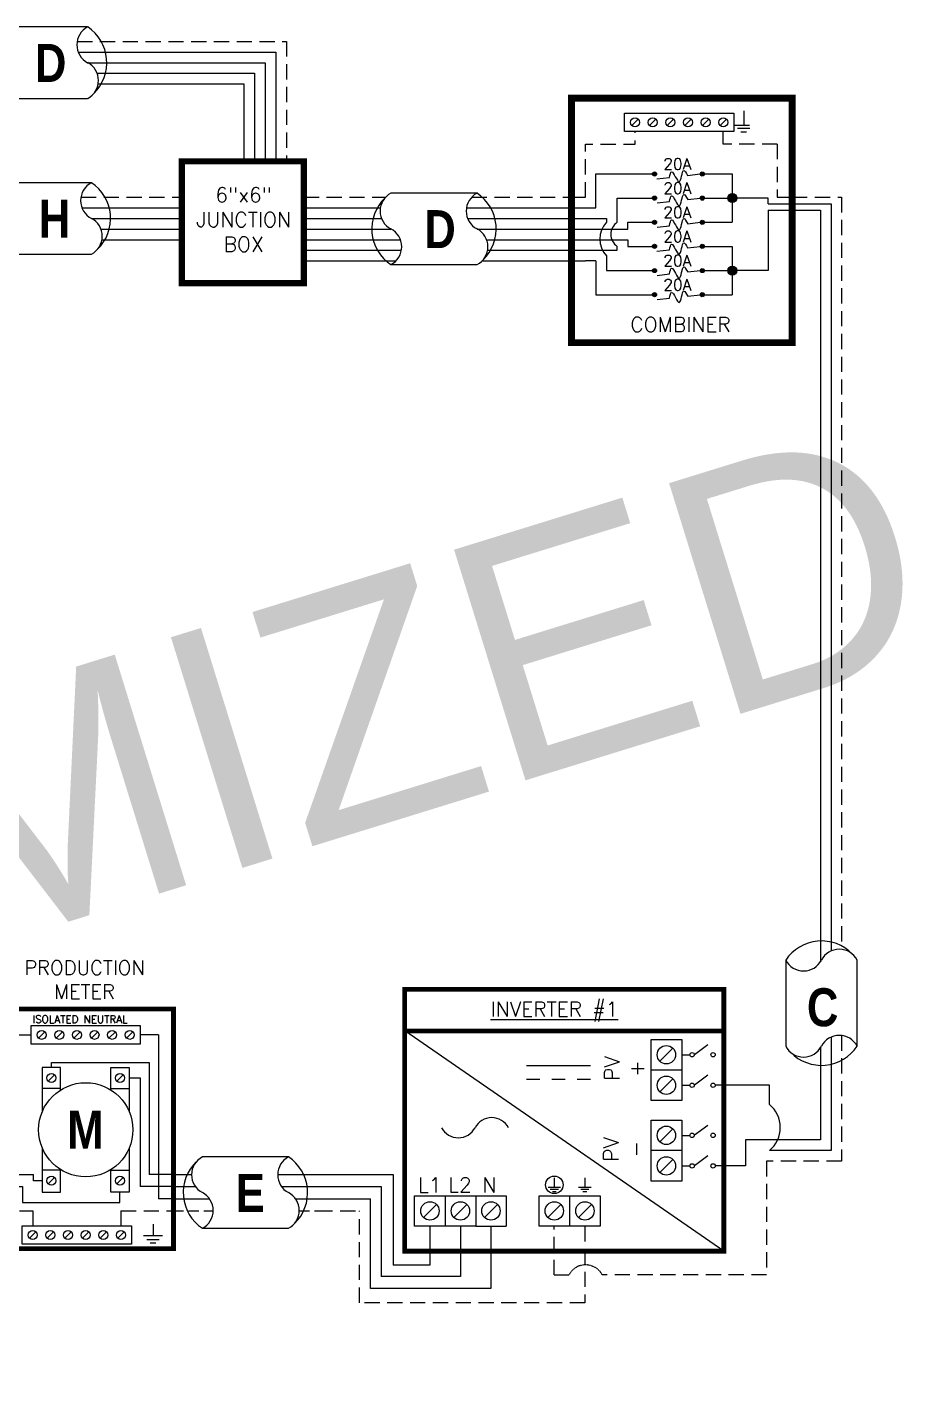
# Model space of a CAD drawing. Header units: feet. Extents: x 13923 to 14747, y 20870 to 21422.
# Drawn here: x 14529.6 to 14746.5, y 21058 to 21391.1 of the extents above; entities that cross this region are included whole.
import ezdxf

# ---------------------------------------------------------------- set-up
doc = ezdxf.new("R2010")
doc.units = ezdxf.units.FT
doc.header["$MEASUREMENT"] = 0
doc.linetypes.add('HIDDEN', pattern=[0.375, 0.25, -0.125])
doc.layers.add('TEXT', color=7, linetype='Continuous')
doc.layers.add('Z - TITLEBLOCK TXT', color=7, linetype='Continuous')
doc.styles.add('ONE LINE TXT', font='techb___.ttf')
doc.styles.get("Standard").update_dxf_attribs({"font": 'simplex.shx'})
doc.styles.add('TITLE BBLOCK TEXT', font='ARIALUNI.TTF')

# ---------------------------------------------------------------- blocks, each defined once
blk = doc.blocks.new('6x6box')
at = {"lineweight": 50, "const_width": 1.53}
blk.add_lwpolyline([(30.1, 0), (0, 0), (0, 30.1), (30.1, 30.1)], close=True, dxfattribs=at)
at = {"color": 1, "insert": (15.24, 15.71), "char_height": 3.6576, "width": 0.4767, "attachment_point": 5}
blk.add_mtext('6"x6"  JUNCTION BOX  ', dxfattribs=at)
blk = doc.blocks.new('*U14')
at = {"color": 7, "linetype": 'Continuous'}
for p, q in [((-7.14, 13.31), (-28.39, 13.31)), ((-28.39, -4.31), (-7.14, -4.31))]:
    blk.add_line(p, q, dxfattribs=at)
at = {"color": 7}
for p, q in [((-35.53, 9), (-31.05, 9)), ((-9.81, 9), (0, 9))]:
    blk.add_line(p, q, dxfattribs=at)
at = {"color": 10}
for p, q in [((-35.53, 6), (-30.11, 6)), ((-8.87, 6), (0, 6))]:
    blk.add_line(p, q, dxfattribs=at)
at = {"color": 253}
for p, q in [((-35.53, 3), (-26.66, 3)), ((-5.41, 3), (0, 3))]:
    blk.add_line(p, q, dxfattribs=at)
at = {"color": 92, "linetype": 'HIDDEN', "ltscale": 10}
for p, q in [((-4.48, 0), (0, 0)), ((-35.53, 0), (-25.72, 0))]:
    blk.add_line(p, q, dxfattribs=at)
at = {"color": 7, "linetype": 'Continuous'}
for centre, start, end in [((-22.54, 4.5), 133.9732, 236.4265), ((-12.99, 4.5), 313.9732, 56.4265)]:
    blk.add_arc(centre, 10.58, start, end, dxfattribs=at)
at = {"linetype": 'Continuous'}
for centre, start, end in [((-26.08, 8.91), 117.6639, 242.3361), ((-4.83, 8.91), 117.6639, 242.3361), ((-30.7, 0.09), 297.6639, 62.3361), ((-9.45, 0.09), 297.6639, 62.3361)]:
    blk.add_arc(centre, 4.98, start, end, dxfattribs=at)
blk = doc.blocks.new('3stringCombiner')
at = {"linetype": 'Continuous'}
h = blk.add_hatch(color=7, dxfattribs=at)
h.dxf.hatch_style = 1
edge = h.paths.add_edge_path()
edge.add_arc((20.51, 41.65), 0.513, 0, 360)
h = blk.add_hatch(color=7, dxfattribs=at)
h.dxf.hatch_style = 1
edge = h.paths.add_edge_path()
edge.add_arc((32.29, 41.65), 0.513, 0, 360)
h = blk.add_hatch(color=254, dxfattribs=at)
h.dxf.hatch_style = 1
edge = h.paths.add_edge_path()
edge.add_arc((39.7, 35.69), 1.11, 0, 360)
h = blk.add_hatch(color=7, dxfattribs=at)
h.dxf.hatch_style = 1
edge = h.paths.add_edge_path()
edge.add_arc((20.51, 35.69), 0.513, 0, 360)
h = blk.add_hatch(color=7, dxfattribs=at)
h.dxf.hatch_style = 1
edge = h.paths.add_edge_path()
edge.add_arc((32.29, 35.69), 0.513, 0, 360)
h = blk.add_hatch(color=7, dxfattribs=at)
h.dxf.hatch_style = 1
edge = h.paths.add_edge_path()
edge.add_arc((20.51, 29.73), 0.513, 0, 360)
h = blk.add_hatch(color=7, dxfattribs=at)
h.dxf.hatch_style = 1
edge = h.paths.add_edge_path()
edge.add_arc((32.29, 29.73), 0.513, 0, 360)
h = blk.add_hatch(color=253, dxfattribs=at)
h.dxf.hatch_style = 1
edge = h.paths.add_edge_path()
edge.add_arc((20.51, 23.77), 0.513, 0, 360)
h = blk.add_hatch(color=253, dxfattribs=at)
h.dxf.hatch_style = 1
edge = h.paths.add_edge_path()
edge.add_arc((32.29, 23.77), 0.513, 0, 360)
h = blk.add_hatch(color=253, dxfattribs=at)
h.dxf.hatch_style = 1
edge = h.paths.add_edge_path()
edge.add_arc((20.51, 17.8), 0.513, 0, 360)
h = blk.add_hatch(color=253, dxfattribs=at)
h.dxf.hatch_style = 1
edge = h.paths.add_edge_path()
edge.add_arc((32.29, 17.8), 0.513, 0, 360)
h = blk.add_hatch(color=254, dxfattribs=at)
h.dxf.hatch_style = 1
edge = h.paths.add_edge_path()
edge.add_arc((39.7, 17.8), 1.11, 0, 360)
h = blk.add_hatch(color=253, dxfattribs=at)
h.dxf.hatch_style = 1
edge = h.paths.add_edge_path()
edge.add_arc((20.51, 11.84), 0.513, 0, 360)
h = blk.add_hatch(color=253, dxfattribs=at)
h.dxf.hatch_style = 1
edge = h.paths.add_edge_path()
edge.add_arc((32.29, 11.84), 0.513, 0, 360)
at = {"color": 1, "linetype": 'Continuous'}
for p, q in [((13.11, 52.12), (13.11, 56.66)), ((13.11, 56.66), (40.06, 56.66)), ((40.06, 56.66), (40.06, 52.12)), ((40.06, 52.12), (13.11, 52.12)), ((21.11, 40.47), (24.21, 40.81)), ((28.68, 41.3), (31.78, 41.65)), ((21.12, 34.51), (24.22, 34.85)), ((28.69, 35.34), (31.79, 35.69)), ((21.12, 28.54), (24.22, 28.89)), ((28.69, 29.38), (31.79, 29.73)), ((28.68, 23.42), (31.78, 23.77)), ((21.11, 22.58), (24.21, 22.93)), ((21.12, 16.62), (24.22, 16.97)), ((28.69, 17.46), (31.79, 17.8)), ((21.12, 10.66), (24.22, 11.01)), ((28.69, 11.5), (31.79, 11.84))]:
    blk.add_line(p, q, dxfattribs=at)
at = {"color": 4, "linetype": 'Continuous'}
for p, q in [((16.49, 55.18), (14.92, 53.6)), ((20.84, 55.18), (19.27, 53.6)), ((25.19, 55.18), (23.62, 53.6)), ((29.54, 55.18), (27.97, 53.6)), ((33.89, 55.18), (32.32, 53.6)), ((38.25, 55.18), (36.67, 53.6))]:
    blk.add_line(p, q, dxfattribs=at)
at = {"color": 92, "linetype": 'HIDDEN', "ltscale": 15}
for p, q in [((37.46, 49.04), (37.46, 52.12)), ((50.81, 49.04), (37.46, 49.04)), ((50.81, 49.04), (50.81, 35.92)), ((0, 35.92), (3.44, 35.92)), ((50.81, 35.92), (54.46, 35.92))]:
    blk.add_line(p, q, dxfattribs=at)
at = {"color": 7, "linetype": 'Continuous'}
for p, q in [((48.55, 35.69), (39.7, 35.69)), ((48.55, 34.31), (48.55, 35.69)), ((48.55, 34.31), (54.46, 34.31)), ((0, 33.3), (3.44, 33.3)), ((0, 28.06), (3.43, 28.06)), ((0, 22.81), (3.44, 22.81))]:
    blk.add_line(p, q, dxfattribs=at)
at = {"color": 253, "linetype": 'Continuous'}
for p, q in [((0, 30.68), (3.44, 30.68)), ((48.55, 32.71), (48.55, 17.8)), ((48.55, 32.71), (54.46, 32.71)), ((0, 25.43), (3.44, 25.43)), ((0, 20.19), (3.44, 20.19)), ((6.06, 20.19), (6.06, 11.84)), ((48.55, 17.8), (39.7, 17.8)), ((6.06, 11.84), (13.92, 11.84))]:
    blk.add_line(p, q, dxfattribs=at)
at = {"lineweight": 50, "const_width": 1.71}
blk.add_lwpolyline([(54.46, 0), (0, 0), (0, 60.34), (54.46, 60.34)], close=True, dxfattribs=at)
blk.add_lwpolyline([(54.46, 0), (0, 0), (0, 60.34), (54.46, 60.34)], close=True, dxfattribs=at)
at = {"color": 92, "linetype": 'HIDDEN', "ltscale": 15, "flags": 128}
for points in [[(42.53, 57.24), (42.53, 53.74)], [(40.18, 53.74), (44.87, 53.74)], [(3.44, 35.92), (3.44, 49.04), (15.71, 49.04), (15.71, 52.12)], [(44.05, 52.87), (41, 52.87)], [(43.24, 52.01), (41.81, 52.01)]]:
    blk.add_lwpolyline(points, dxfattribs=at)
at = {"color": 7, "linetype": 'Continuous', "flags": 128}
for points in [[(3.44, 33.3), (6.06, 33.3), (6.06, 41.65), (13.92, 41.65)], [(13.92, 41.65), (20.51, 41.65)], [(32.29, 41.65), (39.7, 41.65)], [(39.7, 41.65), (39.7, 29.73)], [(11.3, 29.73), (11.3, 35.69), (13.92, 35.69)], [(13.92, 35.69), (20.51, 35.69)], [(13.92, 35.69), (20.51, 35.69)], [(32.29, 35.69), (39.7, 35.69)], [(3.43, 28.06), (13.92, 28.06), (13.92, 29.73)], [(13.92, 29.73), (20.51, 29.73)], [(13.92, 29.73), (20.51, 29.73)], [(32.29, 29.73), (39.7, 29.73)], [(3.44, 22.81), (11.3, 22.81), (11.3, 23.77)]]:
    blk.add_lwpolyline(points, dxfattribs=at)
at = {"color": 253, "linetype": 'Continuous', "flags": 128}
for points in [[(3.44, 30.68), (8.68, 30.68), (8.68, 29.73)], [(3.44, 25.43), (13.92, 25.43), (13.92, 23.77)], [(13.92, 23.77), (20.51, 23.77)], [(13.92, 23.77), (20.51, 23.77)], [(32.29, 23.77), (39.7, 23.77)], [(39.7, 23.77), (39.7, 11.84)], [(6.06, 20.19), (3.44, 20.19)], [(8.68, 21.46), (8.68, 17.8), (13.92, 17.8)], [(13.92, 17.8), (20.51, 17.8)], [(13.92, 17.8), (20.51, 17.8)], [(32.29, 17.8), (39.7, 17.8)], [(13.92, 11.84), (20.51, 11.84)], [(32.29, 11.84), (39.7, 11.84)]]:
    blk.add_lwpolyline(points, dxfattribs=at)
at = {"color": 4, "linetype": 'Continuous'}
for centre in [(15.71, 54.39), (20.06, 54.39), (24.41, 54.39), (28.76, 54.39), (33.11, 54.39), (37.46, 54.39)]:
    blk.add_circle(centre, 1.11, dxfattribs=at)
at = {"color": 7, "linetype": 'Continuous'}
for centre, radius in [((20.51, 41.65), 0.513), ((32.29, 41.65), 0.513), ((39.7, 35.69), 1.11), ((39.7, 35.69), 1.11), ((20.51, 35.69), 0.513), ((32.29, 35.69), 0.513), ((20.51, 29.73), 0.513), ((32.29, 29.73), 0.513), ((39.7, 17.8), 1.11), ((39.7, 17.8), 1.11)]:
    blk.add_circle(centre, radius, dxfattribs=at)
at = {"color": 253, "linetype": 'Continuous'}
for centre in [(20.51, 23.77), (32.29, 23.77), (20.51, 17.8), (32.29, 17.8), (20.51, 11.84), (32.29, 11.84)]:
    blk.add_circle(centre, 0.513, dxfattribs=at)
blk.add_arc((12.9, 25.59), 5.91, 135.6055, 224.3945, dxfattribs=at)
at = {"color": 7, "linetype": 'Continuous'}
blk.add_arc((13.34, 26.75), 3.61, 124.3567, 235.6433, dxfattribs=at)
at = {"color": 1, "linetype": 'Continuous'}
for points in [[(24.21, 40.81), (24.72, 42.21), (26.59, 39.72), (27.74, 42.55), (28.68, 41.3)], [(24.22, 34.85), (24.73, 36.25), (26.6, 33.76), (27.76, 36.59), (28.69, 35.34)], [(24.22, 28.89), (24.73, 30.29), (26.6, 27.8), (27.76, 30.63), (28.69, 29.38)], [(24.21, 22.93), (24.72, 24.33), (26.59, 21.84), (27.74, 24.67), (28.68, 23.42)], [(24.22, 16.97), (24.73, 18.37), (26.6, 15.87), (27.76, 18.71), (28.69, 17.46)], [(24.22, 11.01), (24.73, 12.41), (26.6, 9.91), (27.76, 12.75), (28.69, 11.5)]]:
    blk.add_spline(points, degree=3, dxfattribs=at)
for p in [(22.67, 42.72), (22.68, 36.76), (22.68, 30.8), (22.67, 24.83), (22.68, 18.87), (22.68, 12.91)]:
    blk.add_text('20A', height=2.778, dxfattribs=at).set_placement(p)
at = {"color": 1, "insert": (26.91, 4.5), "char_height": 3.658, "attachment_point": 5}
blk.add_mtext_dynamic_manual_height_columns('COMBINER', width=1.1897, gutter_width=7.17, heights=[0], dxfattribs=at)
blk = doc.blocks.new('productionMeter')
at = {"color": 253, "linetype": 'Continuous'}
for p, q in [((-39.9, 3), (-39.9, 43.45)), ((-39.9, 43.45), (-35.13, 43.45)), ((-3.71, 43.45), (-8.18, 43.45)), ((-3.71, 43.45), (-3.71, 3)), ((-43.61, 3), (-39.9, 3)), ((0, 3), (-3.71, 3))]:
    blk.add_line(p, q, dxfattribs=at)
at = {"color": 1, "linetype": 'Continuous'}
for p, q in [((-35.13, 41.18), (-35.13, 45.72)), ((-35.13, 45.72), (-8.18, 45.72)), ((-8.18, 45.72), (-8.18, 41.18)), ((-8.18, 41.18), (-35.13, 41.18)), ((-32.38, 35.4), (-32.38, 24.5)), ((-27.84, 35.4), (-32.38, 35.4)), ((-27.84, 29.86), (-27.84, 35.4)), ((-15.47, 29.86), (-15.47, 35.4)), ((-15.47, 35.4), (-10.93, 35.4)), ((-10.93, 35.4), (-10.93, 24.5)), ((-27.84, 30.21), (-32.38, 30.21)), ((-15.47, 30.21), (-10.93, 30.21)), ((-32.38, 15.55), (-32.38, 4.64)), ((-10.93, 15.55), (-10.93, 4.64)), ((-27.84, 10.04), (-32.38, 10.04)), ((-27.84, 4.64), (-27.84, 10.18)), ((-15.47, 4.64), (-15.47, 10.18)), ((-15.47, 10.04), (-10.93, 10.04)), ((-32.38, 4.64), (-27.84, 4.64)), ((-10.93, 4.64), (-15.47, 4.64)), ((-37.32, -8.24), (-37.32, -3.7)), ((-37.32, -3.7), (-10.37, -3.7)), ((-10.37, -3.7), (-10.37, -8.24)), ((-10.37, -8.24), (-37.32, -8.24))]:
    blk.add_line(p, q, dxfattribs=at)
at = {"color": 4, "linetype": 'Continuous'}
for p, q in [((-31.74, 44.23), (-33.32, 42.66)), ((-27.39, 44.23), (-28.97, 42.66)), ((-23.04, 44.23), (-24.62, 42.66)), ((-18.69, 44.23), (-20.26, 42.66)), ((-14.34, 44.23), (-15.91, 42.66)), ((-9.99, 44.23), (-11.56, 42.66)), ((-29.33, 33.59), (-30.9, 32.02)), ((-12.41, 33.59), (-13.98, 32.02)), ((-29.33, 8.23), (-30.9, 6.66)), ((-12.41, 8.23), (-13.98, 6.66)), ((-33.93, -5.19), (-35.51, -6.76)), ((-29.58, -5.19), (-31.15, -6.76)), ((-25.23, -5.19), (-26.8, -6.76)), ((-20.88, -5.19), (-22.45, -6.76)), ((-16.53, -5.19), (-18.1, -6.76)), ((-12.18, -5.19), (-13.75, -6.76))]:
    blk.add_line(p, q, dxfattribs=at)
at = {"color": 7}
for p, q in [((-30.11, 35.4), (-30.11, 36.59)), ((-30.11, 36.59), (-5.98, 36.59)), ((-5.98, 36.59), (-5.98, 9)), ((-43.61, 9), (-34.54, 9)), ((-34.54, 7.44), (-34.54, 9)), ((-32.38, 7.44), (-34.54, 7.44)), ((0, 9), (-5.98, 9))]:
    blk.add_line(p, q, dxfattribs=at)
at = {"color": 10, "linetype": 'Continuous'}
for p, q in [((-10.93, 32.81), (-8.25, 32.81)), ((-8.25, 32.81), (-8.25, 6)), ((-43.61, 6), (-37.24, 6)), ((-37.24, 6), (-37.24, 2.05)), ((-13.2, 2.05), (-13.2, 4.64)), ((0, 6), (-8.25, 6)), ((-37.24, 2.05), (-13.2, 2.05))]:
    blk.add_line(p, q, dxfattribs=at)
at = {"color": 92, "linetype": 'HIDDEN', "ltscale": 15}
for p, q in [((-43.61, 0), (-34.72, 0)), ((-12.97, 0), (-12.97, -3.7)), ((-12.97, 0), (0, 0)), ((-34.72, 0), (-34.72, -3.7))]:
    blk.add_line(p, q, dxfattribs=at)
at = {"lineweight": 50, "const_width": 1.19}
blk.add_lwpolyline([(-43.61, -9.34), (-43.61, 49.84), (0, 49.84), (0, -9.34)], close=True, dxfattribs=at)
at = {"color": 92, "linetype": 'Continuous', "lineweight": 5, "ltscale": 0.05, "flags": 128}
for points in [[(-2.7, -6.18), (-7.38, -6.18)], [(-5.04, -3.33), (-5.04, -6.18)], [(-6.57, -7.05), (-3.51, -7.05)], [(-5.76, -7.91), (-4.32, -7.91)]]:
    blk.add_lwpolyline(points, dxfattribs=at)
at = {"color": 4, "linetype": 'Continuous'}
for centre in [(-32.53, 43.45), (-28.18, 43.45), (-23.83, 43.45), (-19.48, 43.45), (-15.13, 43.45), (-10.78, 43.45), (-30.11, 32.81), (-13.2, 32.81), (-30.11, 7.44), (-13.2, 7.44), (-34.72, -5.97), (-30.37, -5.97), (-26.02, -5.97), (-21.67, -5.97), (-17.32, -5.97), (-12.97, -5.97)]:
    blk.add_circle(centre, 1.11, dxfattribs=at)
at = {"linetype": 'Continuous'}
blk.add_circle((-21.65, 20.02), 11.62, dxfattribs=at)
at = {"color": 4, "linetype": 'Continuous'}
blk.add_text('ISOLATED NEUTRAL', height=1.8743, dxfattribs=at).set_placement((-34.77, 46.37))
at = {"color": 253, "linetype": 'Continuous', "style": 'ONE LINE TXT'}
blk.add_text('M', height=9.38, dxfattribs=at).set_placement((-26.21, 15.31))
at = {"color": 1, "insert": (-21.93, 57.08), "char_height": 3.5433, "attachment_point": 5}
blk.add_mtext_dynamic_manual_height_columns('PRODUCTION METER', width=1.3203, gutter_width=7.17, heights=[0], dxfattribs=at)
blk = doc.blocks.new('*U18')
at = {"color": 7}
blk.add_blockref('productionMeter', (0, 0), dxfattribs=at)

msp = doc.modelspace()

# ---------------------------------------------------------------- linework, layer by layer
at = {"color": 7, "linetype": 'Continuous'}
for p, q in [((14544.57, 21391.11), (14523.33, 21391.11)), ((14542.24, 21384.91), (14590.99, 21384.91)), ((14590.99, 21384.91), (14590.99, 21357.94)), ((14546.9, 21379.67), (14585.74, 21379.67)), ((14585.74, 21379.67), (14585.74, 21357.94)), ((14523.33, 21373.48), (14544.57, 21373.48)), ((14545.5, 21352.65), (14524.25, 21352.65)), ((14640.66, 21350.07), (14619.41, 21350.07)), ((14728.01, 21347.47), (14728.01, 21162.93)), ((14543.16, 21346.46), (14567.81, 21346.46)), ((14597.91, 21346.46), (14616.81, 21346.46)), ((14638.06, 21346.46), (14663.95, 21346.46)), ((14547.83, 21341.22), (14567.81, 21341.22)), ((14597.91, 21341.22), (14619.48, 21341.22)), ((14640.73, 21341.22), (14663.95, 21341.22)), ((14524.25, 21335.02), (14545.5, 21335.02)), ((14597.91, 21335.97), (14622, 21335.97)), ((14643.25, 21335.97), (14663.95, 21335.97)), ((14619.41, 21332.44), (14640.66, 21332.44)), ((14716.84, 21160.71), (14716.84, 21139.46)), ((14734.46, 21139.46), (14734.46, 21160.71)), ((14701.58, 21088.85), (14622.81, 21143.23)), ((14728.01, 21141.69), (14728.01, 21113.69)), ((14668.63, 21134.62), (14652.87, 21134.62)), ((14656.16, 21131.21), (14652.87, 21131.21)), ((14662.4, 21131.21), (14659.1, 21131.21)), ((14668.63, 21131.21), (14665.34, 21131.21)), ((14712.84, 21129.81), (14699.44, 21129.81)), ((14712.84, 21125.09), (14712.84, 21129.81)), ((14728.01, 21113.69), (14712.84, 21113.69)), ((14601.27, 21107.81), (14619.97, 21107.81)), ((14619.97, 21107.81), (14619.97, 21085.43)), ((14629.03, 21095.02), (14629.03, 21085.43)), ((14629.03, 21085.43), (14619.97, 21085.43))]:
    msp.add_line(p, q, dxfattribs=at)
at = {"color": 253, "linetype": 'Continuous'}
for p, q in [((14544.57, 21382.29), (14588.36, 21382.29)), ((14588.36, 21382.29), (14588.36, 21357.94)), ((14547.16, 21377.05), (14583.12, 21377.05)), ((14583.12, 21377.05), (14583.12, 21357.94)), ((14718.41, 21345.87), (14725.39, 21345.87)), ((14725.39, 21345.87), (14725.39, 21160.27)), ((14545.5, 21343.84), (14567.81, 21343.84)), ((14597.91, 21343.84), (14617.09, 21343.84)), ((14638.34, 21343.84), (14663.95, 21343.84)), ((14548.09, 21338.59), (14567.81, 21338.59)), ((14597.91, 21338.59), (14621.76, 21338.59)), ((14643.25, 21338.59), (14663.95, 21338.59)), ((14597.91, 21333.35), (14620.64, 21333.35)), ((14641.89, 21333.35), (14663.95, 21333.35)), ((14725.39, 21139.02), (14725.39, 21116.31)), ((14725.39, 21116.31), (14706.93, 21116.31)), ((14706.93, 21116.31), (14706.93, 21109.91)), ((14706.93, 21109.91), (14699.44, 21109.91)), ((14601.27, 21101.81), (14614.36, 21101.81)), ((14614.36, 21079.66), (14614.36, 21101.81)), ((14644.09, 21095.02), (14644.09, 21079.66)), ((14644.09, 21079.66), (14614.36, 21079.66))]:
    msp.add_line(p, q, dxfattribs=at)
at = {"color": 92, "linetype": 'HIDDEN', "ltscale": 15}
for p, q in [((14718.41, 21349.08), (14730.63, 21349.08)), ((14730.63, 21349.08), (14730.63, 21163.34)), ((14730.63, 21142.1), (14730.63, 21111.07)), ((14730.63, 21111.07), (14712.13, 21111.07)), ((14712.13, 21111.07), (14712.13, 21082.98)), ((14601.27, 21098.81), (14611.63, 21098.81)), ((14611.63, 21076.11), (14611.63, 21098.81)), ((14659.73, 21082.98), (14659.73, 21095.02)), ((14667.27, 21095.02), (14667.27, 21076.11)), ((14659.73, 21082.98), (14663.33, 21082.98)), ((14712.13, 21082.98), (14671.57, 21082.98)), ((14667.27, 21076.11), (14611.63, 21076.11))]:
    msp.add_line(p, q, dxfattribs=at)
at = {"color": 7}
msp.add_line((14718.41, 21347.47), (14728.01, 21347.47), dxfattribs=at)
at = {"color": 1, "linetype": 'Continuous'}
for p, q in [((14683.63, 21126.04), (14683.63, 21141.11)), ((14683.63, 21141.11), (14691.16, 21141.11)), ((14683.63, 21126.04), (14683.63, 21141.11)), ((14691.16, 21141.11), (14691.16, 21126.04)), ((14691.16, 21141.11), (14691.16, 21133.58)), ((14697.59, 21139.8), (14694.32, 21137.36)), ((14691.16, 21137.34), (14693.2, 21137.34)), ((14691.16, 21133.58), (14683.63, 21133.58)), ((14697.59, 21132.27), (14694.32, 21129.83)), ((14691.16, 21129.81), (14693.2, 21129.81)), ((14691.16, 21126.04), (14683.63, 21126.04)), ((14683.63, 21106.15), (14683.63, 21121.21)), ((14683.63, 21121.21), (14691.16, 21121.21)), ((14691.16, 21121.21), (14691.16, 21113.68)), ((14697.59, 21119.91), (14694.32, 21117.47)), ((14691.16, 21117.45), (14693.2, 21117.45)), ((14691.16, 21113.68), (14683.63, 21113.68)), ((14691.16, 21113.68), (14691.16, 21106.15)), ((14697.59, 21112.37), (14694.32, 21109.93)), ((14691.16, 21109.91), (14693.2, 21109.91)), ((14691.16, 21106.15), (14683.63, 21106.15)), ((14625.26, 21102.55), (14640.33, 21102.55)), ((14625.26, 21095.02), (14625.26, 21102.55)), ((14625.26, 21102.55), (14632.79, 21102.55)), ((14632.79, 21102.55), (14632.79, 21095.02)), ((14640.33, 21102.55), (14640.33, 21095.02)), ((14640.33, 21102.55), (14647.86, 21102.55)), ((14647.86, 21102.55), (14647.86, 21095.02)), ((14655.97, 21102.55), (14671.03, 21102.55)), ((14655.97, 21095.02), (14655.97, 21102.55)), ((14655.97, 21102.55), (14663.5, 21102.55)), ((14663.5, 21102.55), (14663.5, 21095.02)), ((14671.03, 21102.55), (14671.03, 21095.02)), ((14640.33, 21095.02), (14625.26, 21095.02)), ((14640.33, 21095.02), (14647.86, 21095.02)), ((14671.03, 21095.02), (14655.97, 21095.02))]:
    msp.add_line(p, q, dxfattribs=at)
at = {"color": 4, "linetype": 'Continuous'}
for p, q in [((14689, 21138.95), (14685.79, 21135.74)), ((14689, 21131.42), (14685.79, 21128.2)), ((14689, 21119.05), (14685.79, 21115.84)), ((14689, 21111.52), (14685.79, 21108.31)), ((14630.63, 21100.39), (14627.42, 21097.18)), ((14638.17, 21100.39), (14634.95, 21097.18)), ((14645.7, 21100.39), (14642.49, 21097.18)), ((14661.34, 21100.39), (14658.13, 21097.18)), ((14668.87, 21100.39), (14665.66, 21097.18))]:
    msp.add_line(p, q, dxfattribs=at)
at = {"color": 10, "linetype": 'Continuous'}
for p, q in [((14601.27, 21104.81), (14617.03, 21104.81)), ((14617.03, 21104.81), (14617.03, 21082.62)), ((14636.56, 21095.02), (14636.56, 21082.62)), ((14636.56, 21082.62), (14617.03, 21082.62))]:
    msp.add_line(p, q, dxfattribs=at)
at = {"color": 7, "lineweight": 50, "const_width": 1.19}
msp.add_lwpolyline([(14622.81, 21088.85), (14622.81, 21153.51), (14701.58, 21153.51), (14701.58, 21088.85)], close=True, dxfattribs=at)
at = {"lineweight": 50, "const_width": 1.19}
msp.add_lwpolyline([(14622.81, 21143.23), (14622.81, 21153.51), (14701.58, 21153.51), (14701.58, 21143.23)], close=True, dxfattribs=at)
at = {"color": 92, "linetype": 'Continuous', "flags": 128}
for points in [[(14658.2, 21104.66), (14661.27, 21104.66)], [(14659.73, 21106.96), (14659.73, 21104.66)], [(14665.73, 21104.66), (14668.8, 21104.66)], [(14667.27, 21106.96), (14667.27, 21104.66)], [(14660.73, 21104.09), (14658.73, 21104.09)], [(14660.2, 21103.52), (14659.26, 21103.52)], [(14668.27, 21104.09), (14666.26, 21104.09)], [(14667.74, 21103.52), (14666.79, 21103.52)]]:
    msp.add_lwpolyline(points, dxfattribs=at)
at = {"color": 4, "linetype": 'Continuous'}
for centre in [(14687.39, 21137.34), (14687.39, 21129.81), (14687.39, 21117.45), (14687.39, 21109.91), (14629.03, 21098.79), (14636.56, 21098.79), (14644.09, 21098.79), (14659.73, 21098.79), (14667.27, 21098.79)]:
    msp.add_circle(centre, 2.27, dxfattribs=at)
at = {"color": 1, "linetype": 'Continuous'}
for centre in [(14693.74, 21137.34), (14698.9, 21137.34), (14693.74, 21129.81), (14698.9, 21129.81), (14693.74, 21117.45), (14698.9, 21117.45), (14693.74, 21109.91), (14698.9, 21109.91)]:
    msp.add_circle(centre, 0.541, dxfattribs=at)
at = {"color": 92, "linetype": 'Continuous'}
msp.add_circle((14659.73, 21105.22), 2.17, dxfattribs=at)
at = {"color": 7, "linetype": 'Continuous'}
for centre, start, end in [((14538.72, 21382.29), 313.9732, 56.4265), ((14539.65, 21343.84), 313.9732, 56.4265), ((14625.26, 21341.25), 133.9732, 236.4265), ((14634.81, 21341.25), 313.9732, 56.4265), ((14725.65, 21154.86), 43.9732, 146.4265), ((14725.65, 21145.31), 223.9732, 326.4265)]:
    msp.add_arc(centre, 10.58, start, end, dxfattribs=at)
at = {"linetype": 'Continuous'}
for centre, radius, start, end in [((14730.06, 21158.4), 4.98, 27.6639, 152.3361), ((14721.24, 21163.02), 4.98, 207.6639, 332.3361), ((14730.06, 21137.15), 4.98, 27.6639, 152.3361), ((14721.24, 21141.77), 4.98, 207.6639, 332.3361), ((14708.07, 21119.39), 7.43, 309.9338, 50.0662), ((14644.28, 21117.17), 4.65, 27.6639, 152.3361), ((14636.04, 21121.49), 4.65, 207.6639, 332.3361)]:
    msp.add_arc(centre, radius, start, end, dxfattribs=at)
at = {"color": 92, "linetype": 'HIDDEN', "ltscale": 0.3}
msp.add_arc((14667.45, 21080.82), 4.65, 27.6639, 152.3361, dxfattribs=at)
at = {"layer": 'TEXT', "color": 92, "linetype": 'HIDDEN', "ltscale": 15}
for p, q in [((14541.98, 21387.54), (14593.61, 21387.54)), ((14593.61, 21387.54), (14593.61, 21357.94)), ((14542.9, 21349.08), (14567.81, 21349.08)), ((14597.91, 21349.08), (14618.11, 21349.08)), ((14639.35, 21349.08), (14663.95, 21349.08))]:
    msp.add_line(p, q, dxfattribs=at)
at = {"layer": 'Z - TITLEBLOCK TXT', "linetype": 'Continuous'}
for centre, start, end in [((14546.88, 21386.7), 117.6639, 242.3361), ((14542.26, 21377.89), 297.6639, 62.3361), ((14547.81, 21348.24), 117.6639, 242.3361), ((14621.72, 21345.66), 117.6639, 242.3361), ((14642.97, 21345.66), 117.6639, 242.3361), ((14543.19, 21339.43), 297.6639, 62.3361), ((14617.1, 21336.85), 297.6639, 62.3361), ((14638.35, 21336.85), 297.6639, 62.3361)]:
    msp.add_arc(centre, 4.98, start, end, dxfattribs=at)

# ---------------------------------------------------------------- block references
at = {"color": 7}
for name, p in [('3stringCombiner', (14663.95, 21313.16)), ('6x6box', (14567.81, 21327.84)), ('*U18', (14565.74, 21098.81)), ('*U14', (14601.27, 21098.81))]:
    msp.add_blockref(name, p, dxfattribs=at)

# ---------------------------------------------------------------- texts
at = {"color": 1, "linetype": 'Continuous'}
msp.add_text('%%UINVERTER #1', height=3.6576, dxfattribs=at).set_placement((14644.02, 21146.77))
at = {"color": 1, "linetype": 'Continuous', "char_height": 9.3833, "attachment_point": 1, "style": 'ONE LINE TXT'}
for s, insert in [('{\\W1;\\C256;D}', (14531.56, 21386.92)), ('{\\W1;\\C256;H}', (14532.49, 21348.47)), ('{\\W1;\\C256;D}', (14627.65, 21345.88)), ('{\\W1;\\C256;C}', (14722.07, 21153.76)), ('{\\W1;\\C256;E}', (14581.12, 21107.94))]:
    msp.add_mtext_dynamic_manual_height_columns(s, width=0.1385, gutter_width=2.13, heights=[0], dxfattribs=dict(at, insert=insert))
at = {"color": 1, "char_height": 3.658, "attachment_point": 5, "rotation": 90}
for s, width, insert in [('PV +', 2.8378, (14677, 21133.98)), ('PV -', 2.8013, (14676.77, 21114.01))]:
    msp.add_mtext_dynamic_manual_height_columns(s, width=width, gutter_width=0.75, heights=[0], dxfattribs=dict(at, insert=insert))
at = {"color": 1, "attachment_point": 5}
for s, insert, char_height in [('L1', (14628.97, 21105.19), 3.658), ('L2', (14636.43, 21105.22), 3.658), ('N', (14643.68, 21105.17), 3.66)]:
    msp.add_mtext_dynamic_manual_height_columns(s, width=0.1481, gutter_width=0.75, heights=[0], dxfattribs=dict(at, insert=insert, char_height=char_height))
at = {"layer": 'Defpoints', "color": 1, "style": 'TITLE BBLOCK TEXT'}
msp.add_text('NEEDS CUSTOMIZED', height=59.6129, rotation=17.1954, dxfattribs=at).set_placement((13934.56, 20982.89))

doc.saveas('drawing.dxf')
